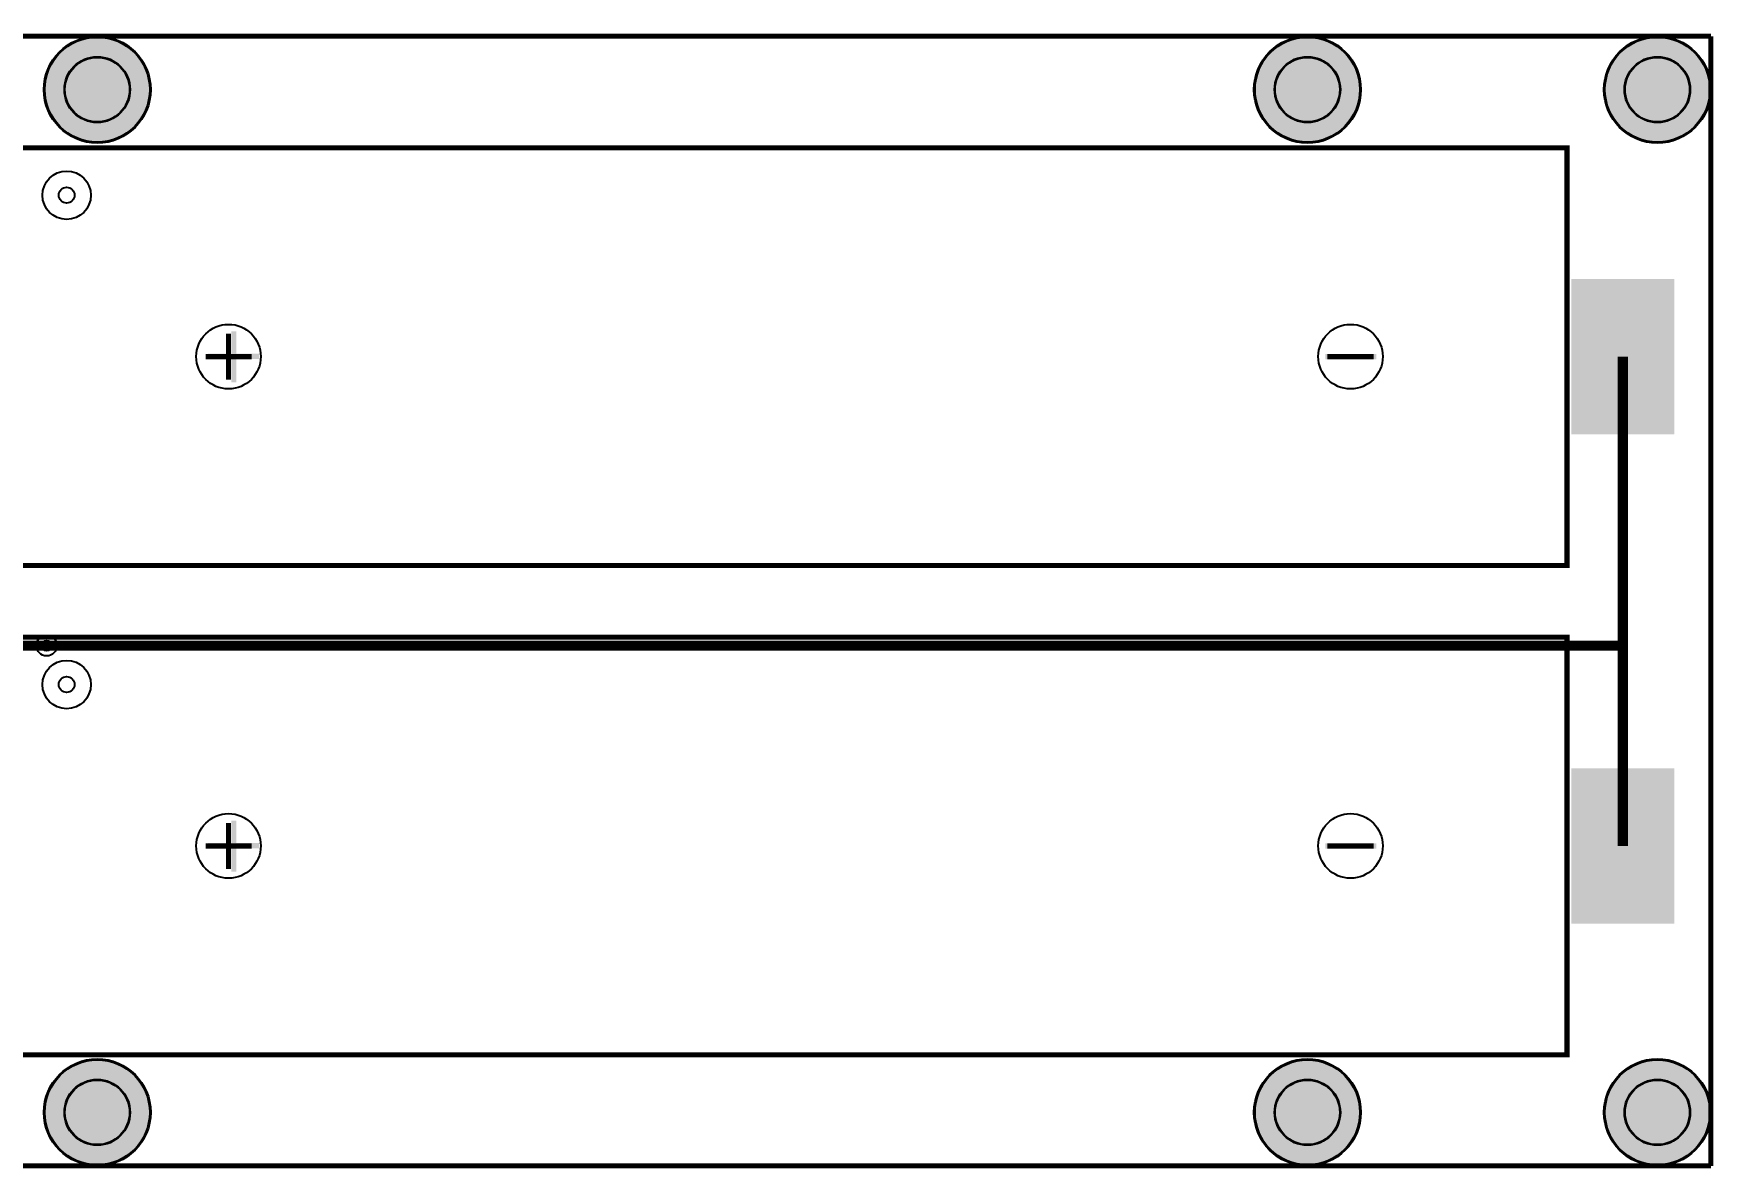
# Model space of a CAD drawing. Header units: millimetres. Extents: x -3 to 159, y 0 to 56.
# Drawn here: x 76 to 159.3, y 0.2 to 56.5 of the extents above; entities that cross this region are included whole.
import ezdxf

# ---------------------------------------------------------------- set-up
doc = ezdxf.new("R2010")
doc.units = ezdxf.units.MM
for name, color, linetype, true_color in [('BoardOutLine', 7, 'Continuous', 0xff00ff), ('BottomLayer', 7, 'Continuous', 0x0000ff), ('BottomSolderMaskLayer', 7, 'Continuous', 0xaa00ff), ('Document', 7, 'Continuous', 0xffffff), ('Hole', 7, 'Continuous', 0x222222), ('Multi-Layer', 7, 'Continuous', 0xc0c0c0), ('TopLayer', 7, 'Continuous', 0xff0000), ('TopPasteMaskLayer', 7, 'Continuous', 0x808080), ('TopSilkLayer', 7, 'Continuous', 0xffcc00), ('TopSolderMaskLayer', 7, 'Continuous', 0x800080)]:
    doc.layers.add(name, color=color, linetype=linetype, true_color=true_color)

msp = doc.modelspace()

# ---------------------------------------------------------------- hatches: boundary and pattern name
at = {"layer": 'BottomSolderMaskLayer'}
for points in [[(76.54, 53.697, 1), (81.841, 53.697, 1)], [(136.54, 53.697, 1), (141.841, 53.697, 1)], [(153.89, 53.697, 1), (159.191, 53.697, 1)], [(76.54, 2.997, 1), (81.841, 2.997, 1)], [(136.54, 2.997, 1), (141.841, 2.997, 1)], [(153.89, 2.997, 1), (159.191, 2.997, 1)]]:
    msp.add_hatch(color=256, dxfattribs=at).paths.add_polyline_path(points)
at = {"layer": 'Document'}
for points in [[(86.086, 41.722), (85.832, 41.722), (85.832, 39.182), (86.086, 39.182)], [(84.682, 40.6), (84.682, 40.346), (87.222, 40.346), (87.222, 40.6)], [(140.071, 40.589), (140.071, 40.335), (142.611, 40.335), (142.611, 40.589)], [(86.086, 17.465), (85.832, 17.465), (85.832, 14.925), (86.086, 14.925)], [(84.682, 16.343), (84.682, 16.089), (87.222, 16.089), (87.222, 16.343)], [(140.071, 16.332), (140.071, 16.078), (142.611, 16.078), (142.611, 16.332)]]:
    msp.add_hatch(color=256, dxfattribs=at).paths.add_polyline_path(points)
at = {"layer": 'TopLayer'}
for points in [[(152.286, 36.652), (152.286, 44.272), (157.366, 44.272), (157.366, 36.652)], [(152.286, 12.395), (152.286, 20.015), (157.366, 20.015), (157.366, 12.395)]]:
    msp.add_hatch(color=256, dxfattribs=at).paths.add_polyline_path(points)
at = {"layer": 'TopPasteMaskLayer'}
for points in [[(152.286, 36.652), (152.286, 44.272), (157.366, 44.272), (157.366, 36.652)], [(152.286, 12.395), (152.286, 20.015), (157.366, 20.015), (157.366, 12.395)]]:
    msp.add_hatch(color=256, dxfattribs=at).paths.add_polyline_path(points)
at = {"layer": 'TopSolderMaskLayer'}
for points in [[(76.54, 53.697, 1), (81.841, 53.697, 1)], [(136.54, 53.697, 1), (141.841, 53.697, 1)], [(153.89, 53.697, 1), (159.191, 53.697, 1)], [(152.269, 36.614), (152.269, 44.31), (157.383, 44.31), (157.383, 36.614)], [(152.269, 12.357), (152.269, 20.053), (157.383, 20.053), (157.383, 12.357)], [(76.54, 2.997, 1), (81.841, 2.997, 1)], [(136.54, 2.997, 1), (141.841, 2.997, 1)], [(153.89, 2.997, 1), (159.191, 2.997, 1)]]:
    msp.add_hatch(color=256, dxfattribs=at).paths.add_polyline_path(points)

# ---------------------------------------------------------------- linework, layer by layer
at = {"layer": 'BoardOutLine', "const_width": 0.254}
for points in [[(159.191, 56.347), (-0.809, 56.347)], [(-0.809, 56.347), (-0.809, 0.347), (159.191, 0.347)], [(159.191, 0.347), (159.191, 56.347)]]:
    msp.add_lwpolyline(points, dxfattribs=at)
at = {"layer": 'BottomLayer', "const_width": 0.508}
msp.add_lwpolyline([(76.68, 26.134), (73.844, 26.134), (70.111, 22.401)], dxfattribs=at)
at = {"layer": 'BottomSolderMaskLayer'}
for centre, radius in [((79.191, 53.697), 2.651), ((139.191, 53.697), 2.651), ((156.541, 53.697), 2.651), ((79.19, 53.697), 1.631), ((139.19, 53.697), 1.631), ((156.54, 53.697), 1.631), ((79.191, 2.997), 2.651), ((139.191, 2.997), 2.651), ((156.541, 2.997), 2.651), ((79.19, 2.997), 1.631), ((139.19, 2.997), 1.631), ((156.54, 2.997), 1.631)]:
    msp.add_circle(centre, radius, dxfattribs=at)
at = {"layer": 'Document'}
for centre in [(77.673, 48.462), (77.673, 24.205)]:
    msp.add_circle(centre, 0.393, dxfattribs=at)
at = {"layer": 'Hole'}
msp.add_circle((76.68, 26.134), 0.254, dxfattribs=at)
at = {"layer": 'Multi-Layer'}
for centre, radius in [((79.191, 53.697), 2.6), ((139.191, 53.697), 2.6), ((156.541, 53.697), 2.6), ((79.19, 53.697), 1.6), ((139.19, 53.697), 1.6), ((156.54, 53.697), 1.6), ((77.673, 48.462), 1.2), ((76.68, 26.134), 0.508), ((77.673, 24.205), 1.2), ((79.191, 2.997), 2.6), ((139.191, 2.997), 2.6), ((156.541, 2.997), 2.6), ((79.19, 2.997), 1.6), ((139.19, 2.997), 1.6), ((156.54, 2.997), 1.6)]:
    msp.add_circle(centre, radius, dxfattribs=at)
at = {"layer": 'TopLayer', "const_width": 0.508}
for points in [[(154.826, 26.134), (154.826, 40.462)], [(154.826, 26.134), (76.68, 26.134)], [(154.826, 16.205), (154.826, 26.134)]]:
    msp.add_lwpolyline(points, dxfattribs=at)
at = {"layer": 'TopSilkLayer', "const_width": 0.254}
for points in [[(74.968, 30.112), (74.968, 50.813), (152.057, 50.813), (152.057, 30.112), (74.968, 30.112)], [(74.968, 5.855), (74.968, 26.556), (152.057, 26.556), (152.057, 5.855), (74.968, 5.855)]]:
    msp.add_lwpolyline(points, close=True, dxfattribs=at)
for points in [[(85.7, 41.605), (85.7, 39.319)], [(84.557, 40.462), (86.843, 40.462)], [(140.183, 40.462), (142.469, 40.462)], [(85.7, 17.348), (85.7, 15.062)], [(84.557, 16.205), (86.843, 16.205)], [(140.183, 16.205), (142.469, 16.205)]]:
    msp.add_lwpolyline(points, dxfattribs=at)
at = {"layer": 'TopSilkLayer'}
for centre in [(85.7, 40.462), (141.326, 40.462), (85.7, 16.205), (141.326, 16.205)]:
    msp.add_circle(centre, 1.6, dxfattribs=at)
at = {"layer": 'TopSolderMaskLayer'}
for centre, radius in [((79.191, 53.697), 2.651), ((139.191, 53.697), 2.651), ((156.541, 53.697), 2.651), ((79.19, 53.697), 1.631), ((139.19, 53.697), 1.631), ((156.54, 53.697), 1.631), ((79.191, 2.997), 2.651), ((139.191, 2.997), 2.651), ((156.541, 2.997), 2.651), ((79.19, 2.997), 1.631), ((139.19, 2.997), 1.631), ((156.54, 2.997), 1.631)]:
    msp.add_circle(centre, radius, dxfattribs=at)

doc.saveas('drawing.dxf')
